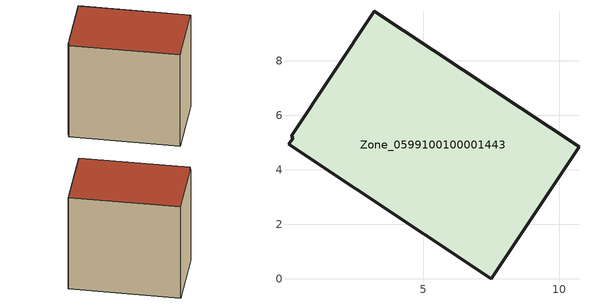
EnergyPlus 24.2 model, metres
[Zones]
Zone_0599100100001443
 floor ground (C_G): 0.24,5.18 0.17,5.23 3.21,9.82 10.72,4.84 7.51,0 0.07,4.93 z1.67
 wall outside (C_F): 7.51,0 10.72,4.84 3.21,9.82 0.17,5.23 0.24,5.18 0.07,4.93 7.51,0 z1.67:10.28
 roof outside (C_R): 0.24,5.18 0.07,4.93 7.51,0 10.72,4.84 3.21,9.82 0.17,5.23 z10.28
[BUILDING]
Pand.0599100100001443: North Axis=0; Terrain=City; Loads Convergence Tolerance Value=0.04; Temperature Convergence Tolerance Value=0.4; Solar Distribution=FullExterior; Maximum Number of Warmup Days=25; Minimum Number of Warmup Days=1
[Site:Location]
Rotterdam.The.Hague.AP_ZH_NLD Design_Conditions: Latitude=51.96; Longitude=4.45; Time Zone=1; Elevation=-4.5
[SITE:GROUNDTEMPERATURE:BUILDINGSURFACE]
18, 18, 18, 18, 18, 18, 18, 18, 18, 18, 18, 18
[MATERIAL] Thermal Absorptance=0.9; Solar Absorptance=0.7; Visible Absorptance=0.7
Name | Roughness | Thickness | Conductivity | Density | Specific Heat
G.TI.2015-2018 | MediumSmooth | 0.15 | 0.0428571 | 540 | 1210
F.TI.2015-2018 | Rough | 0.3 | 0.0666667 | 1920 | 840
R.TI.2015-2018 | MediumRough | 0.2 | 0.0333333 | 1500 | 1000
[CONSTRUCTION]
C_G: G.TI.2015-2018
C_F: F.TI.2015-2018
C_R: R.TI.2015-2018
[ZONE]
Zone_0599100100001443: Type=1; Multiplier=1; Ceiling Height=Autocalculate; Volume=Autocalculate; Floor Area=autocalculate; Part of Total Floor Area=Yes
[ZONEINFILTRATION:DESIGNFLOWRATE]
Infil_Zone_0599100100001443: Zone or ZoneList or Space or SpaceList=Zone_0599100100001443; Schedule=AlwaysOn; Design Flow Rate Calculation Method=Flow/Area; Flow Rate per Floor Area=0.0015; Constant Term Coefficient=1; Temperature Term Coefficient=0; Velocity Term Coefficient=0; Velocity Squared Term Coefficient=0
[HVACTEMPLATE:ZONE:IDEALLOADSAIRSYSTEM]
Zone_0599100100001443: Maximum Heating Supply Air Temperature=50; Minimum Cooling Supply Air Temperature=13; Maximum Heating Supply Air Humidity Ratio=0.0156; Minimum Cooling Supply Air Humidity Ratio=0.0077; Heating Limit=NoLimit; Cooling Limit=NoLimit; Dehumidification Control Type=ConstantSensibleHeatRatio; Cooling Sensible Heat Ratio=0.7; Dehumidification Setpoint=60; Humidification Control Type=None; Humidification Setpoint=30; Outdoor Air Method=None; Outdoor Air Flow Rate per Person=0.00944; Outdoor Air Flow Rate per Zone Floor Area=0; Outdoor Air Flow Rate per Zone=0; Demand Controlled Ventilation Type=None; Outdoor Air Economizer Type=NoEconomizer; Heat Recovery Type=None; Sensible Heat Recovery Effectiveness=0.7; Latent Heat Recovery Effectiveness=0.65
[ZONECONTROL:THERMOSTAT]
ThermostatControl_Zone_0599100100001443: Zone or ZoneList=Zone_0599100100001443; Control Type Schedule=DualSetpointControlType; Control 1=Thermostat_Zone_0599100100001443; Temperature Difference Between Cutout And Setpoint=0
[THERMOSTATSETPOINT:DUALSETPOINT]
Thermostat_Zone_0599100100001443: Heating Setpoint Temperature Schedule=HeatingSetpoint_Zone_0599100100001443; Cooling Setpoint Temperature Schedule=CoolingSetpoint_Zone_0599100100001443
[SCHEDULE:COMPACT]
HeatingSetpoint_Zone_0599100100001443: Through: 12/31, For: AllDays, Until: 24:00, 21
CoolingSetpoint_Zone_0599100100001443: Through: 12/31, For: AllDays, Until: 24:00, 24
DualSetpointControlType: Through: 12/31, For: AllDays, Until: 24:00, 4
AlwaysOn: Through: 12/31, For: AllDays, Until: 24:00, 1
